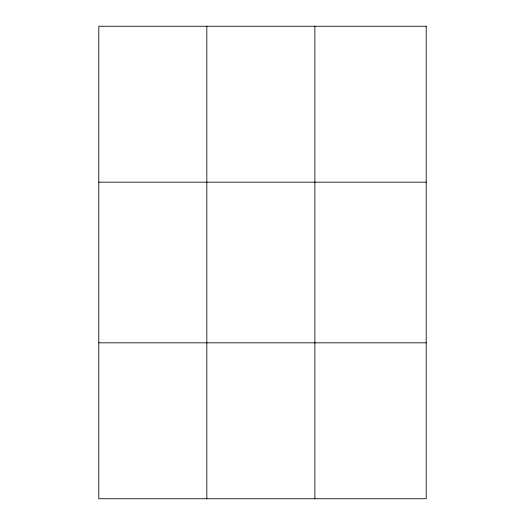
<?xml version="1.0" encoding="UTF-8"?>
<svg xmlns="http://www.w3.org/2000/svg" width="525" height="525" viewBox="0 0 525 525"><rect width="100%" height="100%" fill="white"/><g stroke="black" fill="none" stroke-linecap="round" stroke-linejoin="round"><path stroke-width="0.79" d="M206.837 26.25L206.837 498.75M314.888 26.25L314.888 498.75M98.792 182.175L426.208 182.175M98.792 342.825L426.208 342.825M426.208 26.25L426.208 498.75L98.792 498.75L98.792 26.25L426.208 26.25"/></g></svg>
